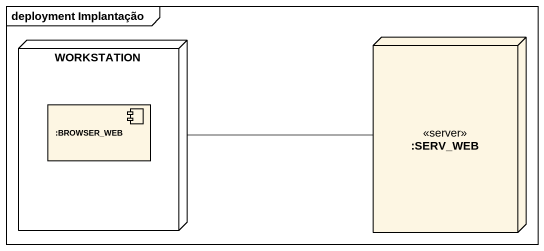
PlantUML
@startuml
mainframe deployment Implantação
node WORKSTATION {
  component ":BROWSER_WEB" as BROWSER_WEB
}
node ":SERV_WEB" as SERV_WEB <<server>>
WORKSTATION -right- SERV_WEB
@enduml
